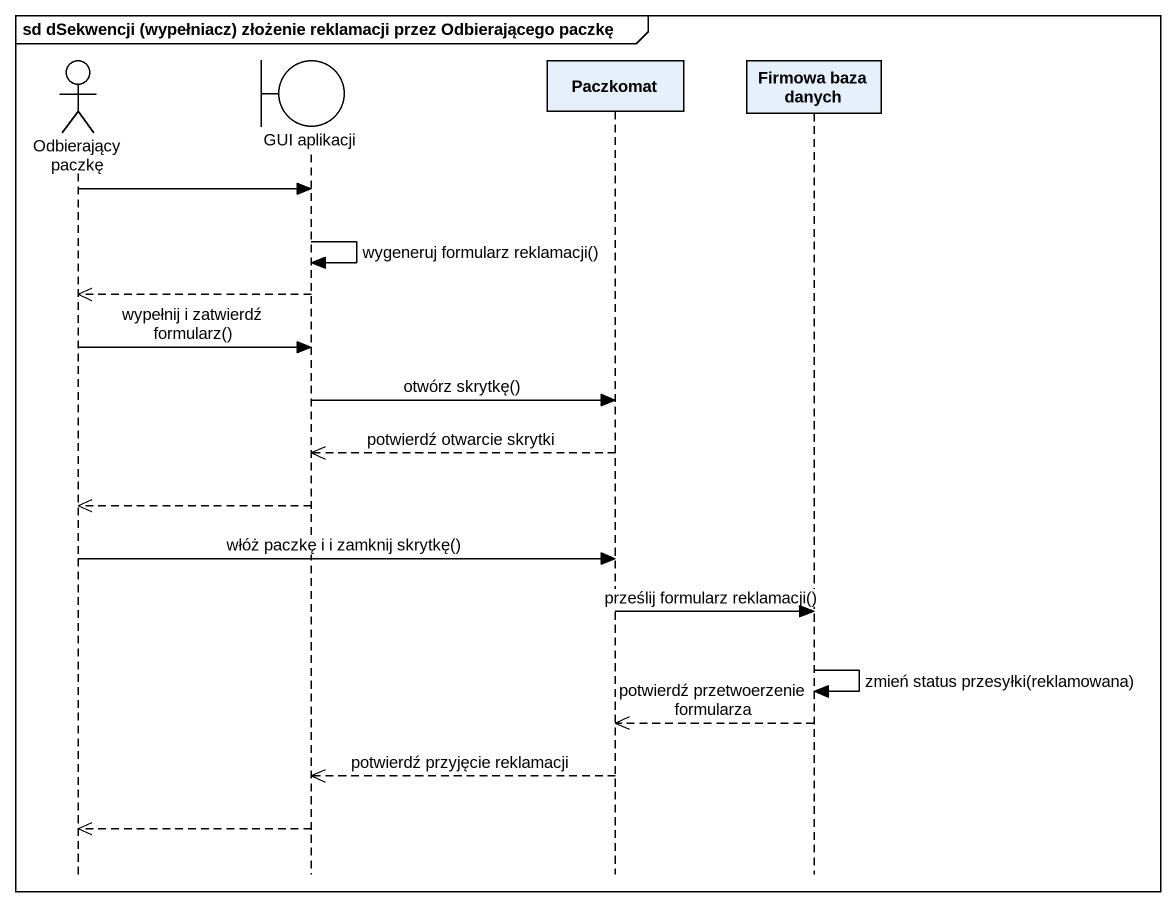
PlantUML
@startuml
mainframe sd dSekwencji (wypełniacz) złożenie reklamacji przez Odbierającego paczkę
hide footbox
actor "Odbierający paczkę" as Odbierający_paczkę
boundary "GUI aplikacji" as GUI_aplikacji
participant Paczkomat
participant "Firmowa baza danych" as Firmowa_baza_danych

Odbierający_paczkę -> GUI_aplikacji
GUI_aplikacji -> GUI_aplikacji : wygeneruj formularz reklamacji()
GUI_aplikacji -->> Odbierający_paczkę
Odbierający_paczkę -> GUI_aplikacji : wypełnij i zatwierdź formularz()
GUI_aplikacji -> Paczkomat : otwórz skrytkę()
Paczkomat -->> GUI_aplikacji : potwierdź otwarcie skrytki
GUI_aplikacji -->> Odbierający_paczkę
Odbierający_paczkę -> Paczkomat : włóż paczkę i i zamknij skrytkę()
Paczkomat -> Firmowa_baza_danych : prześlij formularz reklamacji()
Firmowa_baza_danych -> Firmowa_baza_danych : zmień status przesyłki(reklamowana)
Firmowa_baza_danych -->> Paczkomat : potwierdź przetwoerzenie formularza
Paczkomat -->> GUI_aplikacji : potwierdź przyjęcie reklamacji
GUI_aplikacji -->> Odbierający_paczkę
@enduml
